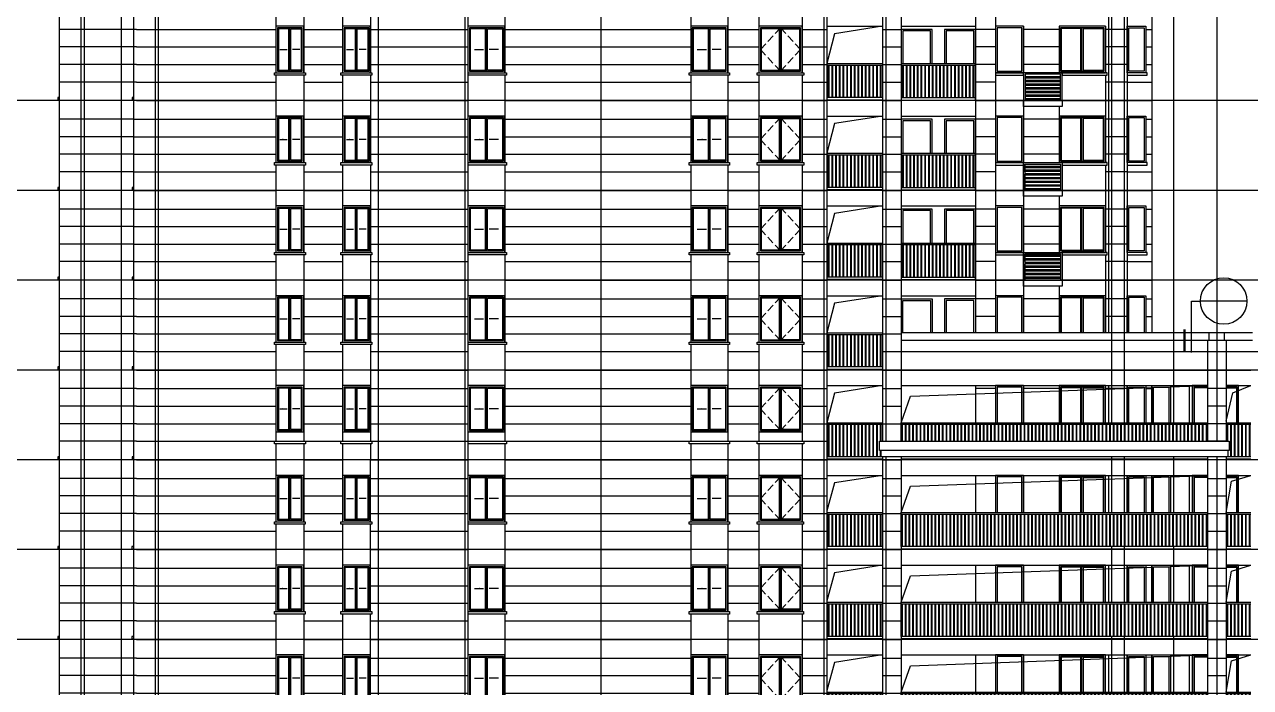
# Model space of a CAD drawing. Extents: x -59851 to 653804, y -249523 to 437614.
# Drawn here: x 312727 to 352334, y 393338 to 414745 of the extents above; entities that cross this region are included whole.
import ezdxf

# ---------------------------------------------------------------- set-up
doc = ezdxf.new("R2010")
doc.units = 0
doc.header["$LTSCALE"] = 1000
doc.header["$MEASUREMENT"] = 0
doc.linetypes.add('DASH', pattern=[0.35, 0.25, -0.1])
for name, color, linetype in [('_TCH_BOUNDARY', 7, 'Continuous'), ('A-材质分割线（横向）', 252, 'Continuous'), ('A-材质分割线（竖向）', 8, 'Continuous'), ('A-注释', 8, 'Continuous'), ('A-洞口', 105, 'Continuous'), ('DIM_IDEN', 3, 'Continuous'), ('DOTE', 16, 'Continuous'), ('ELE-0', 142, 'Continuous'), ('ELE-2', 31, 'Continuous'), ('ELE-3', 35, 'Continuous'), ('ELE-6', 8, 'Continuous'), ('LABEL_PM', 7, 'Continuous'), ('栏杆', 142, 'Continuous')]:
    doc.layers.add(name, color=color, linetype=linetype)

# ---------------------------------------------------------------- blocks, each defined once
blk = doc.blocks.new('1515c')
for p, q in [((139175, 366647), (139175, 365247)), ((139225, 366647), (139225, 365247))]:
    blk.add_line(p, q)
for points in [[(138450, 365197), (139950, 365197), (139950, 366697), (138450, 366697)], [(138500, 365247), (139900, 365247), (139900, 366647), (138500, 366647)], [(138520, 365267), (139155, 365267), (139155, 366627), (138520, 366627)], [(139880, 365267), (139245, 365267), (139245, 366627), (139880, 366627)]]:
    blk.add_lwpolyline(points, close=True)
blk.add_lwpolyline([(139900, 366647), (139225, 366647)])
blk = doc.blocks.new('11001800')
at = {"layer": '栏杆'}
for p, q in [((105855, 351612), (107655, 351612)), ((105855, 351562), (107655, 351562)), ((105905, 350512), (105905, 351562)), ((105925, 350512), (105925, 351562)), ((106025, 350512), (106025, 351562)), ((106045, 350512), (106045, 351562)), ((106145, 350512), (106145, 351562)), ((106165, 350512), (106165, 351562)), ((106265, 350512), (106265, 351562)), ((106285, 350512), (106285, 351562)), ((106385, 350512), (106385, 351562)), ((106405, 350512), (106405, 351562)), ((106505, 350512), (106505, 351562)), ((106525, 350512), (106525, 351562)), ((106625, 350512), (106625, 351562)), ((106645, 350512), (106645, 351562)), ((106745, 350512), (106745, 351562)), ((106765, 350512), (106765, 351562)), ((106865, 350512), (106865, 351562)), ((106885, 350512), (106885, 351562)), ((106985, 350512), (106985, 351562)), ((107005, 350512), (107005, 351562)), ((107105, 350512), (107105, 351562)), ((107125, 350512), (107125, 351562)), ((107225, 350512), (107225, 351562)), ((107245, 350512), (107245, 351562)), ((107345, 350512), (107345, 351562)), ((107365, 350512), (107365, 351562)), ((107391, 351562), (107413, 351562)), ((107413, 351562), (107644, 351562)), ((107465, 350512), (107465, 351562)), ((107485, 350512), (107485, 351562)), ((107585, 350512), (107585, 351562)), ((107605, 350512), (107605, 351562))]:
    blk.add_line(p, q, dxfattribs=at)
blk = doc.blocks.new('24001100')
for p, q in [((118828, 391988), (121228, 391988)), ((118828, 391938), (121228, 391938)), ((118878, 390888), (118878, 391938)), ((118898, 390888), (118898, 391938)), ((118998, 390888), (118998, 391938)), ((119018, 390888), (119018, 391938)), ((119118, 390888), (119118, 391938)), ((119138, 390888), (119138, 391938)), ((119238, 390888), (119238, 391938)), ((119258, 390888), (119258, 391938)), ((119358, 390888), (119358, 391938)), ((119378, 390888), (119378, 391938)), ((119478, 390888), (119478, 391938)), ((119498, 390888), (119498, 391938)), ((119598, 390888), (119598, 391938)), ((119618, 390888), (119618, 391938)), ((119718, 390888), (119718, 391938)), ((119738, 390888), (119738, 391938)), ((119838, 390888), (119838, 391938)), ((119858, 390888), (119858, 391938)), ((119958, 390888), (119958, 391938)), ((119978, 390888), (119978, 391938)), ((120078, 390888), (120078, 391938)), ((120098, 390888), (120098, 391938)), ((120198, 390888), (120198, 391938)), ((120218, 390888), (120218, 391938)), ((120318, 390888), (120318, 391938)), ((120338, 390888), (120338, 391938)), ((120364, 391938), (120386, 391938)), ((120386, 391938), (121228, 391938)), ((120438, 390888), (120438, 391938)), ((120458, 390888), (120458, 391938)), ((120558, 390888), (120558, 391938)), ((120578, 390888), (120578, 391938)), ((120678, 390888), (120678, 391938)), ((120698, 390888), (120698, 391938)), ((120798, 390888), (120798, 391938)), ((120818, 390888), (120818, 391938)), ((120918, 390888), (120918, 391938)), ((120938, 390888), (120938, 391938)), ((121038, 390888), (121038, 391938)), ((121058, 390888), (121058, 391938)), ((121158, 390888), (121158, 391938)), ((121178, 390888), (121178, 391938))]:
    blk.add_line(p, q)
blk = doc.blocks.new('jfdjksjkjkjkjkkj')
at = {"layer": 'A-注释'}
for points in [[(429217, 363047), (429067, 363047), (429067, 363067)], [(429399, 363047), (429549, 363047), (429549, 363067)]]:
    blk.add_hatch(color=256, dxfattribs=at).paths.add_polyline_path(points)
for points in [[(428988, 363047), (429217, 363047)], [(429628, 363047), (429399, 363047)]]:
    blk.add_lwpolyline(points, dxfattribs=at)
at = {"layer": 'ELE-0'}
blk.add_line((429308, 362347), (429308, 363747), dxfattribs=at)
for points in [[(428858, 362297), (429758, 362297), (429758, 363797), (428858, 363797)], [(428908, 362347), (429708, 362347), (429708, 363747), (428908, 363747)], [(429278, 363717), (428938, 363717), (428938, 362377), (429278, 362377)], [(429338, 363717), (429678, 363717), (429678, 362377), (429338, 362377)]]:
    blk.add_lwpolyline(points, close=True, dxfattribs=at)
blk = doc.blocks.new('1512tl0418')
at = {"layer": 'A-注释'}
for points in [[(103386, 378872), (103236, 378872), (103236, 378892)], [(103569, 378872), (103719, 378872), (103719, 378892)]]:
    blk.add_hatch(color=256, dxfattribs=at).paths.add_polyline_path(points)
for points in [[(103089, 378872), (103386, 378872)], [(103866, 378872), (103569, 378872)]]:
    blk.add_lwpolyline(points, dxfattribs=at)
at = {"layer": 'ELE-0'}
blk.add_line((103478, 378172), (103478, 379572), dxfattribs=at)
for points in [[(102878, 378122), (104078, 378122), (104078, 379622), (102878, 379622)], [(102928, 378172), (104028, 378172), (104028, 379572), (102928, 379572)], [(103448, 379542), (102958, 379542), (102958, 378202), (103448, 378202)], [(103508, 379542), (103998, 379542), (103998, 378202), (103508, 378202)]]:
    blk.add_lwpolyline(points, close=True, dxfattribs=at)
blk = doc.blocks.new('neipingkaichuang0606')
at = {"layer": 'A-注释', "linetype": 'DASH'}
blk.add_lwpolyline([(112978, 366647), (112328, 365947), (112978, 365247), (113628, 365947)], close=True, dxfattribs=at)
at = {"layer": 'ELE-0'}
blk.add_line((112978, 365247), (112978, 366647), dxfattribs=at)
for points in [[(112278, 365197), (113678, 365197), (113678, 366697), (112278, 366697)], [(112328, 365247), (113628, 365247), (113628, 366647), (112328, 366647)], [(112948, 366617), (112358, 366617), (112358, 365277), (112948, 365277)], [(113008, 366617), (113598, 366617), (113598, 365277), (113008, 365277)]]:
    blk.add_lwpolyline(points, close=True, dxfattribs=at)
blk = doc.blocks.new('shangbuss0406')
at = {"layer": 'ELE-6'}
h = blk.add_hatch(dxfattribs=at)
h.set_pattern_fill('ANSI32', color=256, scale=25, angle=135)
h.set_pattern_definition([(180, (21070.82, -2900), (-7e-15, -119.0625), []), (180, (21031.14, -2860.31), (-7e-15, -119.0625), [])])
h.paths.add_polyline_path([(141949, 355597), (141949, 356447), (143099, 356447), (143099, 355597)])
at = {"layer": 'A-材质分割线（横向）'}
for p, q in [((143049, 357897), (141898, 357897)), ((143049, 357330), (141898, 357330)), ((143049, 356764), (141898, 356764))]:
    blk.add_line(p, q, dxfattribs=at)
for points in [[(113149, 357897), (110749, 357897)], [(113149, 357897), (113849, 357897)], [(113849, 357897), (117749, 357897)], [(118649, 357897), (119899, 357897)], [(120799, 357897), (123949, 357897)], [(125149, 357897), (131149, 357897)], [(132349, 357897), (133349, 357897)], [(134749, 357897), (135549, 357897)], [(137349, 357897), (137949, 357897)], [(140999, 357897), (140349, 357897)], [(145249, 357897), (144549, 357897)], [(145849, 357897), (146049, 357897)], [(113149, 357330), (110749, 357330)], [(113149, 357330), (113849, 357330)], [(113849, 357330), (117749, 357330)], [(118649, 357330), (119899, 357330)], [(120799, 357330), (123949, 357330)], [(125149, 357330), (131149, 357330)], [(132349, 357330), (133349, 357330)], [(134749, 357330), (135549, 357330)], [(137349, 357330), (137949, 357330)], [(140999, 357330), (140349, 357330)], [(145249, 357330), (144549, 357330)], [(145849, 357330), (146049, 357330)], [(113149, 356764), (110749, 356764)], [(113149, 356764), (113849, 356764)], [(113849, 356764), (117749, 356764)], [(118649, 356764), (119899, 356764)], [(120799, 356764), (123949, 356764)], [(125149, 356764), (131149, 356764)], [(132349, 356764), (133349, 356764)], [(134749, 356764), (135549, 356764)], [(137349, 356764), (137949, 356764)], [(140999, 356764), (140349, 356764)], [(145249, 356764), (144549, 356764)], [(145849, 356764), (146049, 356764)], [(113149, 356197), (110749, 356197)], [(113149, 356197), (113849, 356197)], [(113849, 356197), (117749, 356197)], [(118649, 356197), (119899, 356197)], [(120799, 356197), (123949, 356197)], [(125149, 356197), (131149, 356197)], [(132349, 356197), (133349, 356197)], [(134749, 356197), (135549, 356197)], [(137349, 356197), (137949, 356197)], [(140999, 356197), (140349, 356197)], [(145249, 356197), (144549, 356197)], [(145249, 356197), (146049, 356197)], [(113149, 355597), (110749, 355597)], [(113149, 355597), (113849, 355597)], [(113849, 355597), (117749, 355597)], [(118649, 355597), (119899, 355597)], [(120799, 355597), (123949, 355597)], [(125149, 355597), (131149, 355597)], [(132349, 355597), (133349, 355597)], [(134749, 355597), (135549, 355597)], [(137349, 355597), (137949, 355597)], [(140349, 355597), (141899, 355597)], [(143149, 355597), (146049, 355597)]]:
    blk.add_lwpolyline(points, dxfattribs=at)
at = {"layer": 'A-材质分割线（竖向）'}
for points in [[(117749, 358497), (117749, 356497)], [(118649, 358497), (118649, 356497)], [(119899, 358497), (119899, 356497)], [(120799, 358497), (120799, 356497)], [(125149, 358497), (125149, 356497)], [(131149, 358497), (131149, 356497)], [(132349, 358497), (132349, 356497)], [(133349, 358497), (133349, 356497)], [(134749, 358497), (134749, 356497)], [(141899, 358497), (141899, 356197)], [(143049, 358307), (143049, 356497)], [(141899, 355597), (141899, 356497), (143149, 356497), (143149, 355597)], [(117749, 356417), (117749, 355597)], [(118649, 356417), (118649, 355597)], [(119899, 356417), (119899, 355597)], [(120799, 356417), (120799, 355597)], [(125149, 356417), (125149, 355597)], [(131149, 356417), (131149, 355597)], [(132349, 356417), (132349, 355597)], [(133349, 356417), (133349, 355597)], [(134749, 356417), (134749, 355597)], [(141899, 356117), (141899, 355597)], [(141949, 355597), (141949, 356447), (143099, 356447), (143099, 355597), (141949, 355597)], [(144549, 356417), (144549, 355597)]]:
    blk.add_lwpolyline(points, dxfattribs=at)
blk.add_lwpolyline([(141899, 358497), (143149, 358497), (143149, 358307), (141899, 358307)], close=True, dxfattribs=at)
at = {"layer": 'A-洞口'}
blk.add_lwpolyline([(137349, 357997), (135797, 357754), (135549, 356797)], dxfattribs=at)
at = {"layer": 'ELE-2'}
for points in [[(112749, 358497), (112749, 355597)], [(113849, 358497), (113849, 355597)], [(123949, 358497), (123949, 355597)], [(135549, 358497), (135549, 355597)]]:
    blk.add_lwpolyline(points, dxfattribs=at)
at = {"layer": 'ELE-3'}
for points in [[(113149, 358497), (113149, 355597)], [(137349, 358497), (137349, 355597)], [(137949, 358497), (137949, 355597)], [(135549, 357997), (137349, 357997)], [(123949, 356497), (125199, 356497), (125199, 356417), (123949, 356417)], [(113149, 355697), (113099, 355697), (113099, 355617), (113149, 355617)], [(137349, 355697), (135549, 355697)], [(137349, 355697), (135549, 355697)], [(137349, 355617), (135549, 355617)], [(137349, 355617), (135549, 355617)]]:
    blk.add_lwpolyline(points, dxfattribs=at)
for points in [[(117699, 356497), (118699, 356497), (118699, 356417), (117699, 356417)], [(119849, 356497), (120849, 356497), (120849, 356417), (119849, 356417)], [(131099, 356497), (132399, 356497), (132399, 356417), (131099, 356417)], [(133299, 356497), (134799, 356497), (134799, 356417), (133299, 356417)]]:
    blk.add_lwpolyline(points, close=True, dxfattribs=at)
at = {"layer": 'ELE-6'}
blk.add_line((141898, 356497), (140999, 356497), dxfattribs=at)
for points in [[(110749, 358497), (110749, 355597)], [(111449, 358497), (111449, 355597)], [(140349, 358497), (140349, 355597)], [(140999, 358497), (140999, 355597)], [(144549, 358497), (144549, 356497)], [(144649, 358497), (144649, 355597)], [(145249, 358497), (145249, 355597)], [(146049, 358497), (146049, 355597)], [(137949, 357997), (140349, 357997)], [(138949, 356797), (138949, 357897), (137949, 357897), (137949, 355597)], [(138899, 356797), (138899, 357847), (137999, 357847), (137999, 356797)], [(140349, 355597), (140349, 357897), (139349, 357897), (139349, 356797)], [(140299, 356797), (140299, 357847), (139399, 357847), (139399, 356797)], [(141898, 357997), (141898, 356497)], [(140999, 356417), (141899, 356417), (141899, 356497), (140999, 356497)], [(110749, 355697), (110699, 355697), (110699, 355617), (110749, 355617)], [(137949, 355697), (140349, 355697)], [(137949, 355617), (140349, 355617)]]:
    blk.add_lwpolyline(points, dxfattribs=at)
for points in [[(141898, 357997), (140999, 357997), (140999, 356497), (141898, 356497)], [(141848, 357947), (141049, 357947), (141049, 356547), (141848, 356547)], [(145249, 357997), (145849, 357997), (145849, 356497), (145249, 356497)], [(145299, 357947), (145799, 357947), (145799, 356547), (145299, 356547)], [(143149, 356497), (143149, 356417), (144599, 356417), (144599, 356497)], [(145899, 356497), (145249, 356497), (145249, 356417), (145899, 356417)]]:
    blk.add_lwpolyline(points, close=True, dxfattribs=at)
for name, p in [('1512tl0418', (21071, -21625)), ('1512tl0418', (28271, -21625)), ('neipingkaichuang0606', (21071, -8700)), ('11001800', (29694, 5185))]:
    blk.add_blockref(name, p)
at = {"layer": 'ELE-0'}
for p in [(-311110, -5800), (-308960, -5800)]:
    blk.add_blockref('jfdjksjkjkjkjkkj', p, dxfattribs=at)
at = {"layer": 'ELE-6'}
for name, p in [('1515c', (4599, -8700)), ('24001100', (19121, -35191))]:
    blk.add_blockref(name, p, dxfattribs=at)
blk = doc.blocks.new('14beilimian0406')
at = {"layer": 'A-材质分割线（横向）'}
for p, q in [((143049, 354997), (141898, 354997)), ((143049, 354430), (141898, 354430))]:
    blk.add_line(p, q, dxfattribs=at)
for points in [[(113249, 354997), (110749, 354997)], [(113249, 354997), (113849, 354997)], [(113849, 354997), (117749, 354997)], [(118649, 354997), (119899, 354997)], [(120799, 354997), (123949, 354997)], [(125149, 354997), (131149, 354997)], [(132349, 354997), (133349, 354997)], [(134749, 354997), (135549, 354997)], [(137349, 354997), (137949, 354997)], [(140999, 354997), (140349, 354997)], [(145249, 354997), (144549, 354997)], [(145849, 354997), (146049, 354997)], [(113249, 354430), (110749, 354430)], [(113249, 354430), (113849, 354430)], [(113849, 354430), (117749, 354430)], [(118649, 354430), (119899, 354430)], [(120799, 354430), (123949, 354430)], [(125149, 354430), (131149, 354430)], [(132349, 354430), (133349, 354430)], [(134749, 354430), (135549, 354430)], [(137349, 354430), (137949, 354430)], [(140999, 354430), (140349, 354430)], [(145249, 354430), (144549, 354430)], [(145849, 354430), (146049, 354430)], [(113249, 353864), (110749, 353864)], [(113249, 353864), (113849, 353864)], [(113849, 353864), (117749, 353864)], [(118649, 353864), (119899, 353864)], [(120799, 353864), (123949, 353864)], [(125149, 353864), (131149, 353864)], [(132349, 353864), (133349, 353864)], [(134749, 353864), (135549, 353864)], [(137349, 353864), (137949, 353864)], [(113249, 353297), (110749, 353297)], [(113249, 353297), (113849, 353297)], [(113849, 353297), (117749, 353297)], [(118649, 353297), (119899, 353297)], [(120799, 353297), (123949, 353297)], [(125149, 353297), (131149, 353297)], [(132349, 353297), (133349, 353297)], [(134749, 353297), (135549, 353297)], [(137349, 353297), (137949, 353297)], [(113249, 352697), (110749, 352697)], [(113249, 352697), (113849, 352697)], [(113849, 352697), (117749, 352697)], [(118649, 352697), (119899, 352697)], [(120799, 352697), (123949, 352697)], [(125149, 352697), (131149, 352697)], [(132349, 352697), (133349, 352697)], [(134749, 352697), (135549, 352697)], [(137349, 352697), (137949, 352697)]]:
    blk.add_lwpolyline(points, dxfattribs=at)
at = {"layer": 'A-材质分割线（竖向）'}
for points in [[(141899, 355597), (141899, 353897)], [(143049, 355407), (143049, 353897)], [(144549, 355597), (144549, 353897)], [(143049, 355097), (143049, 353897)], [(144549, 355097), (144549, 353897)]]:
    blk.add_lwpolyline(points, dxfattribs=at)
blk.add_lwpolyline([(141899, 355597), (143149, 355597), (143149, 355407), (141899, 355407)], close=True, dxfattribs=at)
at = {"layer": 'A-洞口'}
blk.add_lwpolyline([(137349, 355097), (135797, 354854), (135549, 353897)], dxfattribs=at)
at = {"layer": 'ELE-2'}
for points in [[(112749, 355597), (112749, 352697)], [(113849, 355597), (113849, 352697)], [(117749, 355597), (117749, 353597)], [(118649, 355597), (118649, 353597)], [(119899, 355597), (119899, 353597)], [(120799, 355597), (120799, 353597)], [(123949, 355597), (123949, 352697)], [(125149, 355597), (125149, 353597)], [(131149, 355597), (131149, 353597)], [(132349, 355597), (132349, 353597)], [(133349, 355597), (133349, 353597)], [(134749, 355597), (134749, 353597)], [(135549, 355597), (135549, 352697)], [(117749, 353517), (117749, 352697)], [(118649, 353517), (118649, 352697)], [(119899, 353517), (119899, 352697)], [(120799, 353517), (120799, 352697)], [(125149, 353517), (125149, 352697)], [(131149, 353517), (131149, 352697)], [(132349, 353517), (132349, 352697)], [(133349, 353517), (133349, 352697)], [(134749, 353517), (134749, 352697)]]:
    blk.add_lwpolyline(points, dxfattribs=at)
at = {"layer": 'ELE-3'}
for points in [[(113149, 355597), (113149, 352697)], [(137349, 355597), (137349, 352697)], [(137949, 355597), (137949, 352697)], [(135549, 355097), (137349, 355097)], [(123949, 353597), (125199, 353597), (125199, 353517), (123949, 353517)], [(113149, 352797), (113099, 352797), (113099, 352717), (113149, 352717)], [(137349, 352797), (135549, 352797)], [(137349, 352797), (135549, 352797)], [(137349, 352717), (135549, 352717)], [(137349, 352717), (135549, 352717)]]:
    blk.add_lwpolyline(points, dxfattribs=at)
for points in [[(117699, 353597), (118699, 353597), (118699, 353517), (117699, 353517)], [(119849, 353597), (120849, 353597), (120849, 353517), (119849, 353517)], [(131099, 353597), (132399, 353597), (132399, 353517), (131099, 353517)], [(133299, 353597), (134799, 353597), (134799, 353517), (133299, 353517)]]:
    blk.add_lwpolyline(points, close=True, dxfattribs=at)
at = {"layer": 'ELE-6'}
for p, q in [((143774, 355047), (143774, 353897)), ((143824, 355047), (143824, 353897))]:
    blk.add_line(p, q, dxfattribs=at)
for points in [[(110749, 355597), (110749, 352697)], [(111449, 355597), (111449, 352697)], [(140349, 355597), (140349, 353897)], [(140999, 355597), (140999, 353897)], [(144649, 355597), (144649, 353897)], [(145249, 355597), (145249, 353897)], [(146049, 355597), (146049, 353897)], [(137949, 355097), (140349, 355097)], [(137949, 354997), (138949, 354997), (138949, 353897)], [(137999, 353897), (137999, 354947), (138899, 354947), (138899, 353897)], [(140349, 354997), (139349, 354997), (139349, 353897)], [(140299, 353897), (140299, 354947), (139399, 354947), (139399, 353897)], [(140349, 354997), (140349, 353897)], [(140999, 355097), (140999, 353897)], [(141898, 353897), (141898, 355097), (140999, 355097), (140999, 353897)], [(141848, 353897), (141848, 355047), (141049, 355047), (141049, 353897)], [(141898, 355097), (141898, 353897)], [(144549, 353897), (144549, 355097), (143049, 355097), (143049, 353897)], [(144499, 353897), (144499, 355047), (143099, 355047), (143099, 353897)], [(143754, 353897), (143754, 355027), (143119, 355027), (143119, 353897)], [(144499, 355047), (143824, 355047)], [(143844, 353897), (143844, 355027), (144479, 355027), (144479, 353897)], [(145249, 355097), (145249, 353897)], [(145249, 353897), (145249, 355097), (145849, 355097), (145849, 353897)], [(145299, 353897), (145299, 355047), (145799, 355047), (145799, 353897)], [(110749, 352797), (110699, 352797), (110699, 352717), (110749, 352717)]]:
    blk.add_lwpolyline(points, dxfattribs=at)
for name, p in [('1512tl0418', (21071, -24525)), ('1512tl0418', (28271, -24525)), ('neipingkaichuang0606', (21071, -11600)), ('11001800', (29694, 2285))]:
    blk.add_blockref(name, p)
at = {"layer": 'ELE-0'}
for p in [(-311110, -8700), (-308960, -8700)]:
    blk.add_blockref('jfdjksjkjkjkjkkj', p, dxfattribs=at)
blk = doc.blocks.new('17fdonglimian0406')
at = {"layer": 'ELE-6'}
h = blk.add_hatch(dxfattribs=at)
h.set_pattern_fill('ANSI32', color=256, scale=25, angle=135)
h.set_pattern_definition([(180, (21070.82, 0), (-7e-15, -119.0625), []), (180, (21031.14, 39.69), (-7e-15, -119.0625), [])])
h.paths.add_polyline_path([(141949, 361397), (143099, 361397), (143099, 362247), (141949, 362247)])
at = {"layer": 'A-材质分割线（横向）'}
for p, q in [((143049, 363697), (141898, 363697)), ((143049, 363130), (141898, 363130)), ((143049, 362564), (141898, 362564))]:
    blk.add_line(p, q, dxfattribs=at)
for points in [[(113249, 363697), (110749, 363697)], [(113249, 363697), (113849, 363697)], [(113849, 363697), (117749, 363697)], [(118649, 363697), (119899, 363697)], [(120799, 363697), (123949, 363697)], [(125149, 363697), (131149, 363697)], [(132349, 363697), (133349, 363697)], [(134749, 363697), (135549, 363697)], [(137349, 363697), (137949, 363697)], [(140999, 363697), (140349, 363697)], [(145249, 363697), (144549, 363697)], [(145849, 363697), (146049, 363697)], [(113249, 363130), (110749, 363130)], [(113249, 363130), (113849, 363130)], [(113849, 363130), (117749, 363130)], [(118649, 363130), (119899, 363130)], [(120799, 363130), (123949, 363130)], [(125149, 363130), (131149, 363130)], [(132349, 363130), (133349, 363130)], [(134749, 363130), (135549, 363130)], [(137349, 363130), (137949, 363130)], [(140999, 363130), (140349, 363130)], [(145249, 363130), (144549, 363130)], [(145849, 363130), (146049, 363130)], [(113249, 362564), (110749, 362564)], [(113249, 362564), (113849, 362564)], [(113849, 362564), (117749, 362564)], [(118649, 362564), (119899, 362564)], [(120799, 362564), (123949, 362564)], [(125149, 362564), (131149, 362564)], [(132349, 362564), (133349, 362564)], [(134749, 362564), (135549, 362564)], [(137349, 362564), (137949, 362564)], [(140999, 362564), (140349, 362564)], [(145249, 362564), (144549, 362564)], [(145849, 362564), (146049, 362564)], [(113249, 361997), (110749, 361997)], [(113249, 361997), (113849, 361997)], [(113849, 361997), (117749, 361997)], [(118649, 361997), (119899, 361997)], [(120799, 361997), (123949, 361997)], [(125149, 361997), (131149, 361997)], [(132349, 361997), (133349, 361997)], [(134749, 361997), (135549, 361997)], [(137349, 361997), (137949, 361997)], [(140999, 361997), (140349, 361997)], [(145249, 361997), (144549, 361997)], [(145249, 361997), (146049, 361997)], [(113249, 361397), (110749, 361397)], [(113249, 361397), (113849, 361397)], [(113849, 361397), (117749, 361397)], [(118649, 361397), (119899, 361397)], [(120799, 361397), (123949, 361397)], [(125149, 361397), (131149, 361397)], [(132349, 361397), (133349, 361397)], [(134749, 361397), (135549, 361397)], [(137349, 361397), (137949, 361397)], [(140349, 361397), (141899, 361397)], [(143149, 361397), (146049, 361397)]]:
    blk.add_lwpolyline(points, dxfattribs=at)
at = {"layer": 'A-材质分割线（竖向）'}
for points in [[(117749, 364297), (117749, 362297)], [(118649, 364297), (118649, 362297)], [(119899, 364297), (119899, 362297)], [(120799, 364297), (120799, 362297)], [(125149, 364297), (125149, 362297)], [(131149, 364297), (131149, 362297)], [(132349, 364297), (132349, 362297)], [(133349, 364297), (133349, 362297)], [(134749, 364297), (134749, 362297)], [(141898, 363797), (141899, 361997)], [(143049, 363797), (143049, 362297)], [(117749, 362217), (117749, 361397)], [(118649, 362217), (118649, 361397)], [(119899, 362217), (119899, 361397)], [(120799, 362217), (120799, 361397)], [(125149, 362217), (125149, 361397)], [(131149, 362217), (131149, 361397)], [(132349, 362217), (132349, 361397)], [(133349, 362217), (133349, 361397)], [(134749, 362217), (134749, 361397)], [(144549, 362217), (144549, 361397)], [(141899, 361917), (141899, 361397)]]:
    blk.add_lwpolyline(points, dxfattribs=at)
at = {"layer": 'A-洞口'}
blk.add_lwpolyline([(137349, 363797), (135797, 363554), (135549, 362597)], dxfattribs=at)
at = {"layer": 'ELE-2'}
for points in [[(112749, 364297), (112749, 361397)], [(113849, 364297), (113849, 361397)], [(123949, 364297), (123949, 361397)], [(135549, 364297), (135549, 361397)]]:
    blk.add_lwpolyline(points, dxfattribs=at)
at = {"layer": 'ELE-3'}
for points in [[(113149, 364297), (113149, 361397)], [(137349, 364297), (137349, 361397)], [(137949, 364297), (137949, 361397)], [(135549, 363797), (137349, 363797)], [(123949, 362297), (125199, 362297), (125199, 362217), (123949, 362217)], [(113149, 361497), (113099, 361497), (113099, 361417), (113149, 361417)], [(137349, 361497), (135549, 361497)], [(137349, 361497), (135549, 361497)], [(137349, 361417), (135549, 361417)], [(137349, 361417), (135549, 361417)]]:
    blk.add_lwpolyline(points, dxfattribs=at)
for points in [[(117699, 362297), (118699, 362297), (118699, 362217), (117699, 362217)], [(119849, 362297), (120849, 362297), (120849, 362217), (119849, 362217)], [(131099, 362297), (132399, 362297), (132399, 362217), (131099, 362217)], [(133299, 362297), (134799, 362297), (134799, 362217), (133299, 362217)]]:
    blk.add_lwpolyline(points, close=True, dxfattribs=at)
at = {"layer": 'ELE-6'}
for p, q in [((145999, 365497), (140999, 365497)), ((146049, 365247), (140999, 365247)), ((144699, 365247), (144699, 365497)), ((141898, 362297), (140999, 362297))]:
    blk.add_line(p, q, dxfattribs=at)
for points in [[(144649, 365247), (144649, 361397)], [(145199, 365497), (145199, 365247)], [(145249, 365247), (145249, 361397)], [(145999, 365497), (145999, 365247)], [(146049, 365247), (146049, 361397)], [(110749, 364297), (110749, 361397)], [(111449, 364297), (111449, 361397)], [(140349, 364297), (140349, 361397)], [(140999, 364297), (140999, 361397)], [(137949, 363797), (140349, 363797)], [(138949, 362597), (138949, 363697), (137949, 363697), (137949, 361397)], [(138899, 362597), (138899, 363647), (137999, 363647), (137999, 362597)], [(140349, 361397), (140349, 363697), (139349, 363697), (139349, 362597)], [(140299, 362597), (140299, 363647), (139399, 363647), (139399, 362597)], [(141898, 363797), (141898, 362297)], [(144549, 363797), (144549, 362297)], [(140999, 362217), (141899, 362217), (141899, 362297), (140999, 362297)], [(110749, 361497), (110699, 361497), (110699, 361417), (110749, 361417)], [(137949, 361497), (140349, 361497)], [(137949, 361417), (140349, 361417)]]:
    blk.add_lwpolyline(points, dxfattribs=at)
for points in [[(141898, 363797), (140999, 363797), (140999, 362297), (141898, 362297)], [(141848, 363747), (141049, 363747), (141049, 362347), (141848, 362347)], [(145249, 363797), (145849, 363797), (145849, 362297), (145249, 362297)], [(145299, 363747), (145799, 363747), (145799, 362347), (145299, 362347)], [(143149, 362297), (141899, 362297), (141899, 361397), (143149, 361397)], [(141949, 361397), (143099, 361397), (143099, 362247), (141949, 362247)], [(143149, 362297), (143149, 362217), (144599, 362217), (144599, 362297)], [(145899, 362297), (145249, 362297), (145249, 362217), (145899, 362217)]]:
    blk.add_lwpolyline(points, close=True, dxfattribs=at)
for name, p in [('1512tl0418', (21071, -15825)), ('1512tl0418', (28271, -15825)), ('neipingkaichuang0606', (21071, -2900)), ('11001800', (29694, 10985))]:
    blk.add_blockref(name, p)
at = {"layer": 'ELE-0'}
for p in [(-311110, 0), (-308960, 0)]:
    blk.add_blockref('jfdjksjkjkjkjkkj', p, dxfattribs=at)
at = {"layer": 'ELE-6'}
for name, p in [('1515c', (4599, -2900)), ('24001100', (19121, -29391))]:
    blk.add_blockref(name, p, dxfattribs=at)
blk = doc.blocks.new('zhuzidangchuang')
for points in [[(147849, 366697), (147349, 366697), (147349, 365197), (147849, 365197)], [(147849, 366647), (147399, 366647), (147399, 365247), (147849, 365247)], [(147849, 366627), (147419, 366627), (147419, 365267), (147849, 365267)], [(148849, 365497), (148849, 366697), (148449, 366697)], [(148799, 366647), (148449, 366647)], [(148799, 365497), (148799, 366647), (148449, 366647)], [(148449, 366627), (148779, 366627), (148779, 365497)]]:
    blk.add_lwpolyline(points)
at = {"layer": 'ELE-6'}
blk.add_line((147849, 365197), (147349, 365197), dxfattribs=at)
blk = doc.blocks.new('8001800')
at = {"layer": '栏杆'}
for p, q in [((116139, 391988), (116939, 391988)), ((116139, 391938), (116939, 391938)), ((116169, 390888), (116169, 391938)), ((116189, 390888), (116189, 391938)), ((116289, 390888), (116289, 391938)), ((116309, 390888), (116309, 391938)), ((116409, 390888), (116409, 391938)), ((116429, 390888), (116429, 391938)), ((116529, 390888), (116529, 391938)), ((116549, 390888), (116549, 391938)), ((116649, 390888), (116649, 391938)), ((116669, 390888), (116669, 391938)), ((116769, 390888), (116769, 391938)), ((116789, 390888), (116789, 391938)), ((116889, 390888), (116889, 391938)), ((116909, 390888), (116909, 391938))]:
    blk.add_line(p, q, dxfattribs=at)
blk = doc.blocks.new('lanbigh')
blk.add_wipeout([(-221947, 333321), (-212047, 333321), (-212047, 332221), (-221947, 332221)])
at = {"layer": '_TCH_BOUNDARY'}
blk.add_lwpolyline([(-221947, 333321), (-212047, 333321), (-212047, 332221), (-221947, 332221)], close=True, dxfattribs=at)
at = {"layer": '栏杆'}
blk.add_lwpolyline([(-221947, 333321), (-212047, 333321), (-212047, 332221), (-221947, 332221)], close=True, dxfattribs=at)
blk = doc.blocks.new('99001100')
at = {"layer": '栏杆'}
for p, q in [((105481, 391988), (115381, 391988)), ((105481, 391938), (115381, 391938)), ((105501, 390888), (105501, 391938)), ((105521, 390888), (105521, 391938)), ((105621, 390888), (105621, 391938)), ((105641, 390888), (105641, 391938)), ((105741, 390888), (105741, 391938)), ((105761, 390888), (105761, 391938)), ((105861, 390888), (105861, 391938)), ((105881, 390888), (105881, 391938)), ((105981, 390888), (105981, 391938)), ((106001, 390888), (106001, 391938)), ((106101, 390888), (106101, 391938)), ((106121, 390888), (106121, 391938)), ((106221, 390888), (106221, 391938)), ((106241, 390888), (106241, 391938)), ((106341, 390888), (106341, 391938)), ((106361, 390888), (106361, 391938)), ((106461, 390888), (106461, 391938)), ((106481, 390888), (106481, 391938)), ((106581, 390888), (106581, 391938)), ((106601, 390888), (106601, 391938)), ((106701, 390888), (106701, 391938)), ((106721, 390888), (106721, 391938)), ((106821, 390888), (106821, 391938)), ((106841, 390888), (106841, 391938)), ((106941, 390888), (106941, 391938)), ((106961, 390888), (106961, 391938)), ((107018, 391938), (107039, 391938)), ((107039, 391938), (115381, 391938)), ((107061, 390888), (107061, 391938)), ((107081, 390888), (107081, 391938)), ((107181, 390888), (107181, 391938)), ((107201, 390888), (107201, 391938)), ((107301, 390888), (107301, 391938)), ((107321, 390888), (107321, 391938)), ((107421, 390888), (107421, 391938)), ((107441, 390888), (107441, 391938)), ((107541, 390888), (107541, 391938)), ((107561, 390888), (107561, 391938)), ((107661, 390888), (107661, 391938)), ((107681, 390888), (107681, 391938)), ((107781, 390888), (107781, 391938)), ((107801, 390888), (107801, 391938)), ((107901, 390888), (107901, 391938)), ((107921, 390888), (107921, 391938)), ((108021, 390888), (108021, 391938)), ((108041, 390888), (108041, 391938)), ((108141, 390888), (108141, 391938)), ((108161, 390888), (108161, 391938)), ((108261, 390888), (108261, 391938)), ((108281, 390888), (108281, 391938)), ((108381, 390888), (108381, 391938)), ((108401, 390888), (108401, 391938)), ((108501, 390888), (108501, 391938)), ((108521, 390888), (108521, 391938)), ((108621, 390888), (108621, 391938)), ((108641, 390888), (108641, 391938)), ((108741, 390888), (108741, 391938)), ((108761, 390888), (108761, 391938)), ((108861, 390888), (108861, 391938)), ((108881, 390888), (108881, 391938)), ((108981, 390888), (108981, 391938)), ((109001, 390888), (109001, 391938)), ((109101, 390888), (109101, 391938)), ((109121, 390888), (109121, 391938)), ((109221, 390888), (109221, 391938)), ((109241, 390888), (109241, 391938)), ((109341, 390888), (109341, 391938)), ((109361, 390888), (109361, 391938)), ((109461, 390888), (109461, 391938)), ((109481, 390888), (109481, 391938)), ((109581, 390888), (109581, 391938)), ((109601, 390888), (109601, 391938)), ((109701, 390888), (109701, 391938)), ((109721, 390888), (109721, 391938)), ((109821, 390888), (109821, 391938)), ((109841, 390888), (109841, 391938)), ((109941, 390888), (109941, 391938)), ((109961, 390888), (109961, 391938)), ((110061, 390888), (110061, 391938)), ((110081, 390888), (110081, 391938)), ((110181, 390888), (110181, 391938)), ((110201, 390888), (110201, 391938)), ((110301, 390888), (110301, 391938)), ((110321, 390888), (110321, 391938)), ((110421, 390888), (110421, 391938)), ((110441, 390888), (110441, 391938)), ((110541, 390888), (110541, 391938)), ((110561, 390888), (110561, 391938)), ((110661, 390888), (110661, 391938)), ((110681, 390888), (110681, 391938)), ((110781, 390888), (110781, 391938)), ((110801, 390888), (110801, 391938)), ((110901, 390888), (110901, 391938)), ((110921, 390888), (110921, 391938)), ((111021, 390888), (111021, 391938)), ((111041, 390888), (111041, 391938)), ((111141, 390888), (111141, 391938)), ((111161, 390888), (111161, 391938)), ((111261, 390888), (111261, 391938)), ((111281, 390888), (111281, 391938)), ((111381, 390888), (111381, 391938)), ((111401, 390888), (111401, 391938)), ((111501, 390888), (111501, 391938)), ((111521, 390888), (111521, 391938)), ((111621, 390888), (111621, 391938)), ((111641, 390888), (111641, 391938)), ((111741, 390888), (111741, 391938)), ((111761, 390888), (111761, 391938)), ((111861, 390888), (111861, 391938)), ((111881, 390888), (111881, 391938)), ((111981, 390888), (111981, 391938)), ((112001, 390888), (112001, 391938)), ((112101, 390888), (112101, 391938)), ((112121, 390888), (112121, 391938)), ((112221, 390888), (112221, 391938)), ((112241, 390888), (112241, 391938)), ((112341, 390888), (112341, 391938)), ((112361, 390888), (112361, 391938)), ((112461, 390888), (112461, 391938)), ((112481, 390888), (112481, 391938)), ((112581, 390888), (112581, 391938)), ((112601, 390888), (112601, 391938)), ((112701, 390888), (112701, 391938)), ((112721, 390888), (112721, 391938)), ((112821, 390888), (112821, 391938)), ((112841, 390888), (112841, 391938)), ((112941, 390888), (112941, 391938)), ((112961, 390888), (112961, 391938)), ((113061, 390888), (113061, 391938)), ((113081, 390888), (113081, 391938)), ((113181, 390888), (113181, 391938)), ((113201, 390888), (113201, 391938)), ((113301, 390888), (113301, 391938)), ((113321, 390888), (113321, 391938)), ((113421, 390888), (113421, 391938)), ((113441, 390888), (113441, 391938)), ((113541, 390888), (113541, 391938)), ((113561, 390888), (113561, 391938)), ((113661, 390888), (113661, 391938)), ((113681, 390888), (113681, 391938)), ((113781, 390888), (113781, 391938)), ((113801, 390888), (113801, 391938)), ((113901, 390888), (113901, 391938)), ((113921, 390888), (113921, 391938)), ((114021, 390888), (114021, 391938)), ((114041, 390888), (114041, 391938)), ((114141, 390888), (114141, 391938)), ((114161, 390888), (114161, 391938)), ((114261, 390888), (114261, 391938)), ((114281, 390888), (114281, 391938)), ((114381, 390888), (114381, 391938)), ((114401, 390888), (114401, 391938)), ((114501, 390888), (114501, 391938)), ((114521, 390888), (114521, 391938)), ((114621, 390888), (114621, 391938)), ((114641, 390888), (114641, 391938)), ((114741, 390888), (114741, 391938)), ((114761, 390888), (114761, 391938)), ((114861, 390888), (114861, 391938)), ((114881, 390888), (114881, 391938)), ((114981, 390888), (114981, 391938)), ((115001, 390888), (115001, 391938)), ((115101, 390888), (115101, 391938)), ((115121, 390888), (115121, 391938)), ((115221, 390888), (115221, 391938)), ((115241, 390888), (115241, 391938)), ((115341, 390888), (115341, 391938)), ((115361, 390888), (115361, 391938))]:
    blk.add_line(p, q, dxfattribs=at)
blk = doc.blocks.new('2-12dongss')
at = {"layer": 'A-材质分割线（横向）'}
for points in [[(-246647, 337597), (-249147, 337597)], [(-246647, 337597), (-246047, 337597)], [(-246047, 337597), (-242147, 337597)], [(-241247, 337597), (-239997, 337597)], [(-239097, 337597), (-235947, 337597)], [(-234747, 337597), (-228747, 337597)], [(-227547, 337597), (-226547, 337597)], [(-225147, 337597), (-224347, 337597)], [(-222547, 337597), (-221947, 337597)], [(-212047, 337597), (-211447, 337597)], [(-246647, 337030), (-249147, 337030)], [(-246647, 337030), (-246047, 337030)], [(-246047, 337030), (-242147, 337030)], [(-241247, 337030), (-239997, 337030)], [(-239097, 337030), (-235947, 337030)], [(-234747, 337030), (-228747, 337030)], [(-227547, 337030), (-226547, 337030)], [(-225147, 337030), (-224347, 337030)], [(-222547, 337030), (-221947, 337030)], [(-212047, 337030), (-211447, 337030)], [(-246647, 336464), (-249147, 336464)], [(-246647, 336464), (-246047, 336464)], [(-246047, 336464), (-242147, 336464)], [(-241247, 336464), (-239997, 336464)], [(-239097, 336464), (-235947, 336464)], [(-234747, 336464), (-228747, 336464)], [(-227547, 336464), (-226547, 336464)], [(-225147, 336464), (-224347, 336464)], [(-246647, 335897), (-249147, 335897)], [(-246647, 335897), (-246047, 335897)], [(-246047, 335897), (-242147, 335897)], [(-241247, 335897), (-239997, 335897)], [(-239097, 335897), (-235947, 335897)], [(-234747, 335897), (-228747, 335897)], [(-227547, 335897), (-226547, 335897)], [(-225147, 335897), (-224347, 335897)], [(-246647, 335297), (-249147, 335297)], [(-246647, 335297), (-246047, 335297)], [(-246047, 335297), (-242147, 335297)], [(-241247, 335297), (-239997, 335297)], [(-239097, 335297), (-235947, 335297)], [(-234747, 335297), (-228747, 335297)], [(-227547, 335297), (-226547, 335297)], [(-225147, 335297), (-224347, 335297)]]:
    blk.add_lwpolyline(points, dxfattribs=at)
at = {"layer": 'A-材质分割线（竖向）'}
for points in [[(-242147, 338197), (-242147, 336197)], [(-241247, 338197), (-241247, 336197)], [(-239997, 338197), (-239997, 336197)], [(-239097, 338197), (-239097, 336197)], [(-234747, 338197), (-234747, 336197)], [(-228747, 338197), (-228747, 336197)], [(-227547, 338197), (-227547, 336197)], [(-226547, 338197), (-226547, 336197)], [(-225147, 338197), (-225147, 336197)], [(-242147, 336117), (-242147, 335297)], [(-241247, 336117), (-241247, 335297)], [(-239997, 336117), (-239997, 335297)], [(-239097, 336117), (-239097, 335297)], [(-234747, 336117), (-234747, 335297)], [(-228747, 336117), (-228747, 335297)], [(-227547, 336117), (-227547, 335297)], [(-226547, 336117), (-226547, 335297)], [(-225147, 336117), (-225147, 335297)]]:
    blk.add_lwpolyline(points, dxfattribs=at)
at = {"layer": 'A-洞口'}
for points in [[(-222547, 337697), (-224099, 337454), (-224347, 336547)], [(-221947, 336497), (-221645, 337351), (-212047, 337697)], [(-211447, 336497), (-211277, 337505), (-210647, 337697)]]:
    blk.add_lwpolyline(points, dxfattribs=at)
at = {"layer": 'ELE-2'}
for points in [[(-247147, 338197), (-247147, 335297)], [(-246047, 338197), (-246047, 335297)], [(-235947, 338197), (-235947, 335297)], [(-224347, 338197), (-224347, 335297)]]:
    blk.add_lwpolyline(points, dxfattribs=at)
at = {"layer": 'ELE-3'}
for points in [[(-246747, 338197), (-246747, 335297)], [(-222547, 338197), (-222547, 335297)], [(-221947, 338197), (-221947, 335297)], [(-212047, 338197), (-212047, 335297)], [(-211447, 338197), (-211447, 335297)], [(-224347, 337697), (-222547, 337697)], [(-221947, 337697), (-212047, 337697)], [(-211447, 337697), (-210647, 337697)], [(-235947, 336197), (-234697, 336197), (-234697, 336117), (-235947, 336117)], [(-246747, 335397), (-246797, 335397), (-246797, 335317), (-246747, 335317)], [(-222547, 335397), (-224347, 335397)], [(-222547, 335317), (-224347, 335317)], [(-212047, 335397), (-221947, 335397)], [(-212047, 335317), (-221947, 335317)], [(-210647, 335397), (-211447, 335397)], [(-210647, 335317), (-211447, 335317)]]:
    blk.add_lwpolyline(points, dxfattribs=at)
for points in [[(-242197, 336197), (-241197, 336197), (-241197, 336117), (-242197, 336117)], [(-240047, 336197), (-239047, 336197), (-239047, 336117), (-240047, 336117)], [(-228797, 336197), (-227497, 336197), (-227497, 336117), (-228797, 336117)], [(-226597, 336197), (-225097, 336197), (-225097, 336117), (-226597, 336117)]]:
    blk.add_lwpolyline(points, close=True, dxfattribs=at)
at = {"layer": 'ELE-6'}
blk.add_line((-217997, 336197), (-218897, 336197), dxfattribs=at)
for points in [[(-249147, 338197), (-249147, 335297)], [(-248447, 338197), (-248447, 335297)], [(-219547, 337697), (-219547, 335397)], [(-218897, 337697), (-218897, 335397)], [(-217997, 337697), (-217997, 336197)], [(-215247, 337697), (-215247, 335397)], [(-214647, 337697), (-214647, 335397)], [(-214047, 337697), (-214047, 335397)], [(-213847, 337697), (-213847, 335397)], [(-213247, 337697), (-213247, 335397)], [(-212647, 337697), (-212647, 335397)], [(-218897, 335917), (-217947, 335917), (-217947, 335997), (-218897, 335997)], [(-212047, 335917), (-212597, 335917), (-212597, 335997), (-212047, 335997)], [(-249147, 335397), (-249197, 335397), (-249197, 335317), (-249147, 335317)]]:
    blk.add_lwpolyline(points, dxfattribs=at)
for points in [[(-217997, 337697), (-218897, 337697), (-218897, 336197), (-217997, 336197)], [(-218047, 337647), (-218847, 337647), (-218847, 336247), (-218047, 336247)], [(-214647, 337697), (-214047, 337697), (-214047, 336197), (-214647, 336197)], [(-214597, 337647), (-214097, 337647), (-214097, 336247), (-214597, 336247)], [(-213847, 337697), (-213247, 337697), (-213247, 336197), (-213847, 336197)], [(-213797, 337647), (-213297, 337647), (-213297, 336247), (-213797, 336247)], [(-216897, 335997), (-216897, 335917), (-215297, 335917), (-215297, 335997)], [(-214047, 335997), (-214647, 335997), (-214647, 335917), (-214047, 335917)], [(-213847, 335997), (-213247, 335997), (-213247, 335917), (-213847, 335917)]]:
    blk.add_lwpolyline(points, close=True, dxfattribs=at)
for name, p in [('1512tl0418', (-338824, -41925)), ('1512tl0418', (-331624, -41925)), ('neipingkaichuang0606', (-338824, -29000)), ('11001800', (-330201, -15115)), ('8001800', (-327586, -55491))]:
    blk.add_blockref(name, p)
at = {"layer": 'ELE-0'}
for p in [(-671005, -26100), (-668855, -26100)]:
    blk.add_blockref('jfdjksjkjkjkjkkj', p, dxfattribs=at)
at = {"layer": 'ELE-6'}
for name, p in [('1515c', (-355297, -29000)), ('zhuzidangchuang', (-359895, -29000))]:
    blk.add_blockref(name, p, dxfattribs=at)
blk.add_blockref('lanbigh', (0, 3176))
at = {"layer": 'A-材质分割线（横向）'}
for points in [[(-222547, 336464), (-221947, 336464)], [(-212047, 336464), (-211447, 336464)], [(-222547, 335897), (-221947, 335897)], [(-212047, 335897), (-211447, 335897)], [(-222547, 335297), (-221947, 335297)], [(-212047, 335297), (-211447, 335297)]]:
    blk.add_lwpolyline(points, dxfattribs=at)
blk.add_blockref('99001100', (-327428, -55491))
blk = doc.blocks.new('13fdong0415')
at = {"layer": 'A-材质分割线（横向）'}
blk.add_line((121918, 401227), (120768, 401227), dxfattribs=at)
for points in [[(116818, 402427), (138518, 402427)], [(92118, 401227), (89618, 401227)], [(92118, 401227), (92718, 401227)], [(92718, 401227), (96618, 401227)], [(97518, 401227), (98768, 401227)], [(99668, 401227), (102818, 401227)], [(104018, 401227), (110018, 401227)], [(111218, 401227), (112218, 401227)], [(113618, 401227), (114418, 401227)], [(116218, 401227), (116818, 401227)], [(119868, 401227), (119218, 401227)], [(124118, 401227), (123418, 401227)], [(124718, 401227), (124918, 401227)], [(127318, 401227), (126718, 401227)], [(92118, 400660), (89618, 400660)], [(92118, 400660), (92718, 400660)], [(92718, 400660), (96618, 400660)], [(97518, 400660), (98768, 400660)], [(99668, 400660), (102818, 400660)], [(104018, 400660), (110018, 400660)], [(111218, 400660), (112218, 400660)], [(113618, 400660), (114418, 400660)], [(116218, 400660), (116818, 400660)], [(127318, 400660), (126718, 400660)], [(92118, 400093), (89618, 400093)], [(92118, 400093), (92718, 400093)], [(92718, 400093), (96618, 400093)], [(97518, 400093), (98768, 400093)], [(99668, 400093), (102818, 400093)], [(104018, 400093), (110018, 400093)], [(111218, 400093), (112218, 400093)], [(113618, 400093), (114418, 400093)], [(92118, 399527), (89618, 399527)], [(92118, 399527), (92718, 399527)], [(92718, 399527), (96568, 399527)], [(97568, 399527), (98718, 399527)], [(99718, 399527), (102818, 399527)], [(104068, 399527), (109968, 399527)], [(111268, 399527), (112168, 399527)], [(113668, 399527), (114418, 399527)], [(127318, 399527), (126718, 399527)], [(92118, 398927), (89618, 398927)], [(92118, 398927), (92718, 398927)], [(92718, 398927), (96618, 398927)], [(97518, 398927), (98768, 398927)], [(99668, 398927), (102818, 398927)], [(104018, 398927), (110018, 398927)], [(111218, 398927), (112218, 398927)], [(113618, 398927), (114418, 398927)]]:
    blk.add_lwpolyline(points, dxfattribs=at)
at = {"layer": 'A-洞口'}
for points in [[(116218, 401327), (114666, 401084), (114418, 400127)], [(116818, 400127), (117119, 400981), (126718, 401327)], [(127318, 400177), (127537, 401091), (128118, 401327)]]:
    blk.add_lwpolyline(points, dxfattribs=at)
at = {"layer": 'ELE-2'}
for points in [[(91618, 401827), (91618, 398927)], [(92718, 401827), (92718, 398927)], [(96618, 401827), (96618, 399527)], [(97518, 401827), (97518, 399527)], [(98768, 401827), (98768, 399527)], [(99668, 401827), (99668, 399527)], [(102818, 401827), (102818, 398927)], [(104018, 401827), (104018, 399527)], [(110018, 401827), (110018, 399527)], [(111218, 401827), (111218, 399527)], [(112218, 401827), (112218, 399527)], [(113618, 401827), (113618, 399527)], [(114418, 401827), (114418, 398927)], [(96618, 399447), (96618, 398927)], [(97518, 399447), (97518, 398927)], [(98768, 399447), (98768, 398927)], [(99668, 399447), (99668, 398927)], [(104018, 399447), (104018, 398927)], [(110018, 399447), (110018, 398927)], [(111218, 399447), (111218, 398927)], [(112218, 399447), (112218, 398927)], [(113618, 399447), (113618, 398927)]]:
    blk.add_lwpolyline(points, dxfattribs=at)
at = {"layer": 'ELE-3'}
for points in [[(128168, 403027), (116818, 403027)], [(126768, 402777), (126768, 403027)], [(127268, 402777), (127268, 403027)], [(128168, 402777), (116818, 402777)], [(126718, 402777), (126718, 401827)], [(127318, 402777), (127318, 401827)], [(92018, 401827), (92018, 398927)], [(116218, 401827), (116218, 398927)], [(116818, 401827), (128118, 401827)], [(116818, 401827), (116818, 398927)], [(126718, 401827), (126718, 398927)], [(127318, 401827), (127318, 398927)], [(114418, 401327), (116218, 401327)], [(116818, 401327), (126718, 401327)], [(127318, 401327), (128118, 401327)], [(102818, 399527), (104068, 399527), (104068, 399447), (102818, 399447)], [(92018, 399027), (91968, 399027), (91968, 398947), (92018, 398947)], [(116218, 399027), (114418, 399027)], [(116218, 398947), (114418, 398947)], [(126718, 399027), (116818, 399027)], [(126718, 398947), (116818, 398947)], [(128118, 399027), (127318, 399027)], [(128118, 398947), (127318, 398947)]]:
    blk.add_lwpolyline(points, dxfattribs=at)
for points in [[(96568, 399527), (97568, 399527), (97568, 399447), (96568, 399447)], [(98718, 399527), (99718, 399527), (99718, 399447), (98718, 399447)], [(109968, 399527), (111268, 399527), (111268, 399447), (109968, 399447)], [(112168, 399527), (113668, 399527), (113668, 399447), (112168, 399447)]]:
    blk.add_lwpolyline(points, close=True, dxfattribs=at)
at = {"layer": 'ELE-6'}
blk.add_line((120768, 399827), (119868, 399827), dxfattribs=at)
for points in [[(89618, 401827), (89618, 398927)], [(90318, 401827), (90318, 398927)], [(119218, 401327), (119218, 399027)], [(119868, 401327), (119868, 399027)], [(120768, 401327), (120768, 399827)], [(123518, 401327), (123518, 399027)], [(124118, 401327), (124118, 399027)], [(124718, 401327), (124718, 399027)], [(124918, 401327), (124918, 399027)], [(125518, 401327), (125518, 399027)], [(126118, 401327), (126118, 399027)], [(119868, 399547), (120818, 399547), (120818, 399627), (119868, 399627)], [(126718, 399547), (126168, 399547), (126168, 399627), (126718, 399627)], [(89618, 399027), (89568, 399027), (89568, 398947), (89618, 398947)]]:
    blk.add_lwpolyline(points, dxfattribs=at)
for points in [[(120768, 401327), (119868, 401327), (119868, 399827), (120768, 399827)], [(120718, 401277), (119918, 401277), (119918, 399877), (120718, 399877)], [(124118, 401327), (124718, 401327), (124718, 399827), (124118, 399827)], [(124168, 401277), (124668, 401277), (124668, 399877), (124168, 399877)], [(124918, 401327), (125518, 401327), (125518, 399827), (124918, 399827)], [(124968, 401277), (125468, 401277), (125468, 399877), (124968, 399877)], [(121868, 399627), (121868, 399547), (123468, 399547), (123468, 399627)], [(124718, 399627), (124118, 399627), (124118, 399547), (124718, 399547)], [(124918, 399627), (125518, 399627), (125518, 399547), (124918, 399547)]]:
    blk.add_lwpolyline(points, close=True, dxfattribs=at)
for name, p in [('1512tl0418', (-60, 21705)), ('1512tl0418', (7140, 21705)), ('neipingkaichuang0606', (-60, 34630)), ('11001800', (8563, 48515)), ('8001800', (11178, 8138))]:
    blk.add_blockref(name, p)
at = {"layer": 'ELE-0'}
for p in [(-332241, 37530), (-330091, 37530)]:
    blk.add_blockref('jfdjksjkjkjkjkkj', p, dxfattribs=at)
at = {"layer": 'ELE-6'}
for name, p in [('1515c', (-16532, 34630)), ('zhuzidangchuang', (-21131, 34630))]:
    blk.add_blockref(name, p, dxfattribs=at)
blk.add_blockref('lanbigh', (338764, 66805))
at = {"layer": 'A-材质分割线（横向）'}
for points in [[(116218, 400093), (116818, 400093)], [(127318, 400093), (126718, 400093)], [(116218, 399527), (116818, 399527)], [(127318, 399527), (126718, 399527)], [(116218, 398927), (116818, 398927)], [(127318, 398927), (126718, 398927)]]:
    blk.add_lwpolyline(points, dxfattribs=at)
blk.add_blockref('99001100', (11336, 8138))
blk = doc.blocks.new('beilimianxianjjg')
blk.add_wipeout([(148499, 349997), (137299, 349997), (137299, 350197), (137249, 350197), (137249, 350497), (148549, 350497), (148549, 350197), (148499, 350197)]).dxf.layer = 'LABEL_PM'
at = {"layer": '_TCH_BOUNDARY'}
blk.add_lwpolyline([(148499, 349997), (137299, 349997), (137299, 350197), (137249, 350197), (137249, 350497), (148549, 350497), (148549, 350197), (148499, 350197)], close=True, dxfattribs=at)
at = {"layer": 'ELE-3'}
for points in [[(148499, 349997), (137299, 349997), (137299, 350197), (137249, 350197), (137249, 350497), (148549, 350497), (148549, 350197), (148499, 350197), (148499, 349997), (148499, 349997)], [(148499, 350197), (137299, 350197)]]:
    blk.add_lwpolyline(points, dxfattribs=at)

msp = doc.modelspace()

# ---------------------------------------------------------------- linework, layer by layer
at = {"layer": 'DIM_IDEN'}
for p in [(350426.8, 405816.3), (352218.4, 405816.3)]:
    msp.add_line(p, (350718.4, 405816.3), dxfattribs=at)
msp.add_circle((351468.4, 405816.3), 750, dxfattribs=at)
at = {"layer": 'DOTE'}
for p, q in [((314648.6, 423848.2), (314648.6, 363523.9)), ((317048.6, 423848.2), (317048.6, 363523.9)), ((324148.6, 423848.2), (324148.6, 363523.9)), ((326948.6, 423848.2), (326948.6, 363523.9)), ((331348.6, 423848.2), (331348.6, 363523.9)), ((338548.6, 423848.2), (338548.6, 363523.9)), ((340548.6, 423848.2), (340548.6, 363523.9)), ((347848.6, 423848.2), (347848.6, 363523.9)), ((348248.6, 423848.2), (348248.6, 363523.9)), ((349848.6, 423848.2), (349848.6, 363523.9)), ((351248.6, 423848.2), (351248.6, 363523.9)), ((376966.8, 412287.8), (292125.9, 412287.8)), ((376966.8, 409387.8), (292125.9, 409387.8)), ((376966.8, 406487.8), (292125.9, 406487.8)), ((376966.8, 403587.8), (292125.9, 403587.8)), ((376966.8, 400687.8), (292125.9, 400687.8)), ((376966.8, 397787.8), (292125.9, 397787.8)), ((376966.8, 394887.8), (292125.9, 394887.8))]:
    msp.add_line(p, q, dxfattribs=at)

# ---------------------------------------------------------------- block references
at = {"layer": 'LABEL_PM'}
for name, p in [('17fdonglimian0406', (203100.1, 50890.8)), ('shangbuss0406', (203100.1, 53790.8)), ('shangbuss0406', (203100.1, 50890.8)), ('14beilimian0406', (203100.1, 50890.8))]:
    msp.add_blockref(name, p, dxfattribs=at)

# ---------------------------------------------------------------- next in the draw order: block references
msp.add_blockref('2-12dongss', (562995.3, 56690.8))

# ---------------------------------------------------------------- next in the draw order: block references
msp.add_blockref('2-12dongss', (562995.3, 59590.8))

# ---------------------------------------------------------------- next in the draw order: block references
msp.add_blockref('2-12dongss', (562995.3, 62490.8))

# ---------------------------------------------------------------- next in the draw order: block references
msp.add_blockref('13fdong0415', (224231.1, 1761.1))

# ---------------------------------------------------------------- next in the draw order: linework, layer by layer
at = {"layer": 'DIM_IDEN'}
msp.add_line((350426.8, 404154.9), (350426.8, 405816.3), dxfattribs=at)
at = {"layer": 'DIM_IDEN', "const_width": 75}
msp.add_lwpolyline([(350201.8, 404154.9), (350201.8, 404904.9)], dxfattribs=at)

# ---------------------------------------------------------------- next in the draw order: block references
at = {"layer": 'LABEL_PM'}
msp.add_blockref('beilimianxianjjg', (203100.1, 50790.8), dxfattribs=at)

doc.saveas('drawing.dxf')
